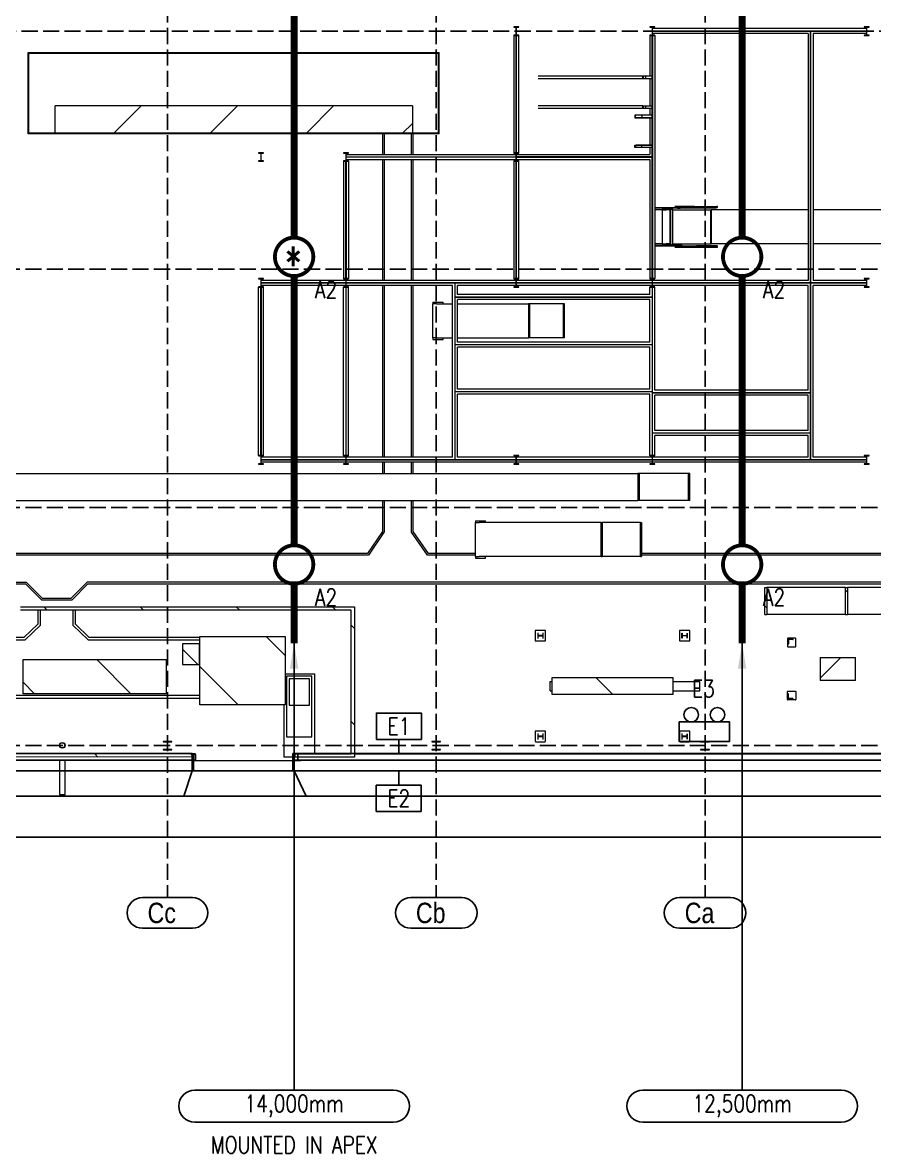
# Model space of a CAD drawing. Header units: millimetres. Extents: x 91119 to 433967, y 16708 to 144224.
# Drawn here: x 310197 to 335228, y 16708 to 49944 of the extents above; entities that cross this region are included whole.
import ezdxf
from ezdxf.enums import TextEntityAlignment as Align

# ---------------------------------------------------------------- set-up
doc = ezdxf.new("R2010")
doc.units = ezdxf.units.MM
doc.header["$LTSCALE"] = 100
for name, pattern in [('121217 IES and EMR$0$XKITLINE00', [0]), ('121217 IES and EMR$0$XKITLINE03', [6.299213, 4.724409, -1.574803]), ('DASHED', [19.05, 12.7, -6.35])]:
    doc.linetypes.add(name, pattern=pattern)
doc.layers.add('121217 IES and EMR$0$G3 Fab Prts-22 Door-Plan', color=7, linetype='Continuous', lineweight=5)
for name, color, linetype in [('121217 IES and EMR$0$grid', 8, 'Continuous'), ('121217 IES and EMR$0$layout', 8, 'Continuous'), ('121217 IES and EMR$0$Xref', 8, 'Continuous'), ('Lighting', 5, 'Continuous')]:
    doc.layers.add(name, color=color, linetype=linetype)
doc.styles.add('121217 IES and EMR$0$CENTURY_GOTHIC', font='GOTHIC.TTF')
doc.styles.add('ROMANS', font='romans.shx', dxfattribs={"width": 0.8, "height": 2.5})
doc.styles.get("Standard").update_dxf_attribs({"font": '', "width": 0.9, "height": 2.5})
doc.styles.get('Standard').set_extended_font_data('@Arial Unicode MS')
doc.dimstyles.new('1-100', dxfattribs={"dimtxt": 250, "dimasz": 250, "dimexe": 10, "dimexo": 10, "dimgap": 10, "dimtad": 0, "dimtih": 1, "dimtoh": 1, "dimzin": 0, "dimdsep": 46, "dimtxsty": 'Standard', "dimcen": 0.09, "dimclrd": 256, "dimclre": 256, "dimclrt": 256, "dimadec": 0, "dimazin": 0, "dimtfac": 1, "dimtofl": 0, "dimtmove": 0, "dimatfit": 3, "dimfxl": 0, "dimtolj": 1, "dimtzin": 0, "dimarcsym": 0})

# ---------------------------------------------------------------- blocks, each defined once
blk = doc.blocks.new('121217 IES and EMR$0$Group-151-1')
at = {"layer": '121217 IES and EMR$0$G3 Fab Prts-22 Door-Plan', "color": 7, "linetype": 'Continuous', "lineweight": 5, "transparency": 33554687}
for p, q in [((-1500, 250.5), (-1500, -250.5)), ((1500, 250.5), (1500, -250.5))]:
    blk.add_line(p, q, dxfattribs=at)
blk = doc.blocks.new('121217 IES and EMR$0$Group-152-1')
at = {"layer": '121217 IES and EMR$0$G3 Fab Prts-22 Door-Plan', "color": 7, "linetype": 'Continuous', "lineweight": 5, "transparency": 33554687, "flags": 128}
for points in [[(-1500, 250.5), (-1458, 250.5), (-1458, -250.5), (-1500, -250.5)], [(1458, 250.5), (1500, 250.5), (1500, -250.5), (1458, -250.5)]]:
    blk.add_lwpolyline(points, close=True, dxfattribs=at)

msp = doc.modelspace()

# ---------------------------------------------------------------- linework, layer by layer
for points in [[(315254, 18568), (321097, 18568)], [(328421, 18568), (334264, 18568)], [(321097, 17628), (315254, 17628)], [(334264, 17628), (328421, 17628)]]:
    msp.add_lwpolyline(points)
for centre, start, end in [((315254, 18098), 90, 270), ((321097, 18098), 270, 90), ((328421, 18098), 90, 270), ((334264, 18098), 270, 90)]:
    msp.add_arc(centre, 470, start, end)
at = {"layer": '121217 IES and EMR$0$grid', "linetype": '121217 IES and EMR$0$XKITLINE03'}
for p, q in [((314452, 138606), (314452, 24226)), ((322352, 138606), (322352, 24226)), ((330252, 138606), (330252, 24226)), ((409538, 49694), (255652, 49694)), ((432324, 42694), (255652, 42694)), ((432324, 35694), (255652, 35694)), ((432324, 28694), (255652, 28694))]:
    msp.add_line(p, q, dxfattribs=at)
at = {"layer": '121217 IES and EMR$0$grid', "linetype": '121217 IES and EMR$0$XKITLINE00'}
for p, q in [((313718, 24226), (315187, 24226)), ((321604, 24226), (323101, 24226)), ((329504, 24226), (331001, 24226)), ((313718, 23326), (315187, 23326)), ((321604, 23326), (323101, 23326)), ((329504, 23326), (331001, 23326))]:
    msp.add_line(p, q, dxfattribs=at)
for centre, start, end in [((313718, 23776), 90, 270), ((315187, 23776), 270, 90), ((321604, 23776), 90, 270), ((323101, 23776), 270, 90), ((329504, 23776), 90, 270), ((331001, 23776), 270, 90)]:
    msp.add_arc(centre, 450, start, end, dxfattribs=at)
at = {"layer": '121217 IES and EMR$0$layout', "transparency": 33554687}
for p, q in [((304041, 28457), (315181, 28457)), ((318181, 28457), (338901, 28457)), ((428020, 27956), (258196, 27956)), ((304041, 27956), (315181, 27956)), ((318181, 27956), (338901, 27956)), ((428770, 27206), (257446, 27206)), ((338742, 27206), (257446, 27206)), ((429970, 26006), (256246, 26006))]:
    msp.add_line(p, q, dxfattribs=at)
at = {"layer": '121217 IES and EMR$0$layout', "linetype": 'Continuous', "lineweight": 5, "transparency": 33554687}
for p, q in [((304041, 28272), (315181, 28272)), ((315181, 28457), (315223, 28457)), ((315223, 28457), (315223, 27956)), ((318181, 28457), (318139, 28457)), ((318139, 28457), (318139, 27956)), ((318181, 28272), (338901, 28272)), ((315181, 27956), (315223, 27956)), ((318181, 27956), (318139, 27956))]:
    msp.add_line(p, q, dxfattribs=at)
at = {"layer": '121217 IES and EMR$0$layout'}
for p, q in [((315181, 28207), (315181, 28457)), ((315181, 28457), (315181, 28457)), ((315181, 28457), (315181, 28457)), ((318181, 28207), (318181, 28457)), ((318181, 28457), (318181, 28457)), ((318181, 28457), (318181, 28457)), ((428020, 27956), (258197, 27956)), ((315180, 27956), (314930, 27206)), ((318181, 27956), (315180, 27956)), ((315181, 28207), (315181, 27956)), ((315181, 27956), (315181, 27956)), ((315181, 27956), (315181, 27956)), ((318181, 28207), (318181, 27956)), ((318528, 27206), (318181, 27956)), ((318181, 27956), (318181, 27956)), ((318181, 27956), (318181, 27956)), ((314930, 27206), (318528, 27206))]:
    msp.add_line(p, q, dxfattribs=at)
at = {"layer": '121217 IES and EMR$0$Xref', "linetype": 'Continuous', "lineweight": 20}
for p, q in [((324776, 49819), (324629, 49819)), ((324629, 49819), (324629, 49811)), ((324629, 49811), (324692, 49811)), ((324692, 49577), (324629, 49577)), ((324629, 49577), (324629, 49568)), ((324629, 49568), (324700, 49568)), ((324636, 49568), (324636, 46119)), ((324699, 49803), (324699, 49584)), ((324700, 49568), (324700, 46119)), ((324705, 49584), (324705, 49803)), ((324705, 46119), (324705, 49568)), ((324705, 49568), (324776, 49568)), ((324713, 49811), (324776, 49811)), ((324776, 49577), (324713, 49577)), ((324769, 49568), (324769, 46119)), ((324776, 49811), (324776, 49819)), ((324776, 49568), (324776, 49577)), ((328629, 49819), (328629, 49811)), ((328776, 49819), (328629, 49819)), ((328629, 49811), (328692, 49811)), ((328629, 49577), (328629, 49568)), ((328692, 49577), (328629, 49577)), ((328629, 49568), (328629, 48369)), ((328629, 49568), (328699, 49568)), ((328699, 49803), (328699, 49584)), ((328699, 48300), (328699, 49568)), ((328705, 49697), (328705, 49803)), ((334999, 49767), (328705, 49767)), ((328705, 49697), (334999, 49697)), ((328705, 49584), (328705, 49691)), ((333349, 49691), (328705, 49691)), ((333279, 49621), (328705, 49621)), ((328705, 49568), (328776, 49568)), ((328705, 49568), (328705, 42419)), ((328713, 49811), (328776, 49811)), ((328776, 49577), (328713, 49577)), ((328776, 49811), (328776, 49819)), ((328776, 49568), (328776, 49577)), ((328776, 49568), (328776, 42419)), ((333279, 49621), (333279, 42367)), ((333349, 49691), (333342, 49683)), ((333349, 42297), (333349, 49691)), ((333363, 49683), (333355, 49691)), ((334999, 49691), (333355, 49691)), ((333355, 49691), (333355, 42297)), ((334999, 49621), (333426, 49621)), ((333426, 49621), (333426, 42367)), ((334929, 49819), (334929, 49811)), ((335076, 49819), (334929, 49819)), ((334929, 49811), (334992, 49811)), ((334929, 49577), (334929, 49568)), ((334992, 49577), (334929, 49577)), ((334929, 49568), (335076, 49568)), ((334999, 49803), (334999, 49697)), ((334999, 49691), (334999, 49584)), ((335005, 49584), (335005, 49803)), ((335013, 49811), (335076, 49811)), ((335076, 49577), (335013, 49577)), ((335076, 49811), (335076, 49819)), ((335076, 49568), (335076, 49577)), ((310364, 49064), (322440, 49064)), ((310364, 46674), (310364, 49064)), ((310384, 46694), (310384, 49044)), ((310384, 49044), (322420, 49044)), ((322420, 46694), (322420, 49044)), ((322440, 46674), (322440, 49064)), ((328420, 48369), (325348, 48369)), ((328420, 48294), (325348, 48294)), ((328420, 48294), (328420, 48369)), ((328420, 48369), (328437, 48369)), ((328699, 48294), (328420, 48294)), ((328511, 48369), (328437, 48369)), ((328437, 48369), (328437, 48312)), ((328457, 48300), (328699, 48300)), ((328511, 48312), (328511, 48369)), ((328699, 48369), (328511, 48369)), ((328629, 48294), (328629, 47494)), ((328699, 47494), (328699, 48294)), ((321652, 47494), (311152, 47494)), ((311152, 46694), (311152, 47494)), ((321652, 47494), (321652, 46694)), ((328420, 47494), (325348, 47494)), ((328420, 47419), (325348, 47419)), ((328209, 47219), (328192, 47219)), ((328192, 47219), (328192, 47144)), ((328394, 47219), (328209, 47219)), ((328209, 47162), (328209, 47219)), ((328394, 47219), (328394, 47162)), ((328699, 47219), (328394, 47219)), ((328420, 47419), (328420, 47494)), ((328420, 47494), (328699, 47494)), ((328437, 47419), (328420, 47419)), ((328437, 47476), (328437, 47419)), ((328511, 47419), (328437, 47419)), ((328699, 47488), (328457, 47488)), ((328511, 47419), (328511, 47476)), ((328699, 47419), (328511, 47419)), ((328629, 47419), (328629, 47219)), ((328699, 47150), (328699, 47488)), ((328192, 47144), (328699, 47144)), ((328699, 47150), (328229, 47150)), ((328629, 47144), (328629, 46344)), ((328699, 46344), (328699, 47144)), ((322440, 46674), (310364, 46674)), ((322420, 46694), (310384, 46694)), ((321652, 46694), (311152, 46694)), ((320772, 46674), (320772, 46067)), ((320822, 46674), (320822, 46067)), ((321622, 46067), (321622, 46674)), ((321672, 46067), (321672, 46674)), ((328192, 46344), (328699, 46344)), ((328192, 46269), (328192, 46344)), ((328209, 46269), (328192, 46269)), ((328209, 46326), (328209, 46269)), ((328394, 46269), (328209, 46269)), ((328699, 46338), (328229, 46338)), ((328394, 46269), (328394, 46326)), ((328699, 46269), (328394, 46269)), ((328629, 46269), (328629, 46067)), ((328699, 45997), (328699, 46338)), ((317129, 46119), (317129, 46111)), ((317276, 46119), (317129, 46119)), ((317129, 46111), (317192, 46111)), ((317129, 45877), (317129, 45868)), ((317192, 45877), (317129, 45877)), ((317129, 45868), (317276, 45868)), ((317199, 46103), (317199, 45884)), ((317205, 45884), (317205, 46103)), ((317213, 46111), (317276, 46111)), ((317276, 45877), (317213, 45877)), ((317276, 46111), (317276, 46119)), ((317276, 45868), (317276, 45877)), ((319776, 46119), (319629, 46119)), ((319629, 46119), (319629, 46111)), ((319629, 46111), (319692, 46111)), ((319692, 45877), (319629, 45877)), ((319629, 45877), (319629, 45868)), ((319629, 45868), (319629, 42419)), ((319629, 45868), (319699, 45868)), ((319699, 46103), (319699, 45884)), ((319699, 42419), (319699, 45868)), ((319705, 45997), (319705, 46103)), ((319705, 46067), (324699, 46067)), ((319705, 45997), (324699, 45997)), ((324699, 45991), (319705, 45991)), ((319705, 45884), (319705, 45991)), ((319705, 45921), (324699, 45921)), ((319705, 45868), (319705, 42419)), ((319705, 45868), (319776, 45868)), ((319713, 46111), (319776, 46111)), ((319776, 45877), (319713, 45877)), ((319776, 46111), (319776, 46119)), ((319776, 45868), (319776, 45877)), ((319776, 45868), (319776, 42419)), ((320772, 45921), (320772, 42367)), ((320822, 45921), (320822, 42367)), ((321622, 42367), (321622, 45921)), ((321672, 42367), (321672, 45921)), ((324700, 46119), (324629, 46119)), ((324629, 46119), (324629, 46111)), ((324629, 46111), (324692, 46111)), ((324629, 45877), (324629, 45868)), ((324692, 45877), (324629, 45877)), ((324629, 45868), (324700, 45868)), ((324636, 45868), (324636, 42419)), ((324699, 46103), (324699, 45997)), ((324699, 45991), (324699, 45884)), ((324700, 45868), (324700, 42419)), ((324776, 46119), (324705, 46119)), ((324705, 45997), (324705, 46103)), ((324705, 46067), (328629, 46067)), ((328699, 45997), (324705, 45997)), ((324705, 45991), (328699, 45991)), ((324705, 45884), (324705, 45991)), ((324705, 45921), (328629, 45921)), ((324705, 45868), (324776, 45868)), ((324705, 42419), (324705, 45868)), ((324713, 46111), (324776, 46111)), ((324776, 45877), (324713, 45877)), ((324769, 45868), (324769, 42419)), ((324776, 46111), (324776, 46119)), ((324776, 45868), (324776, 45877)), ((328629, 45921), (328629, 42419)), ((328692, 46004), (328699, 45997)), ((328699, 45991), (328692, 45983)), ((328699, 42419), (328699, 45991)), ((329363, 44544), (329363, 44540)), ((329906, 44544), (329363, 44544)), ((329363, 44540), (329906, 44540)), ((329906, 44544), (330602, 44544)), ((329996, 44511), (329944, 44538)), ((330618, 44544), (330602, 44544)), ((330602, 44544), (330602, 44515)), ((330618, 44515), (330618, 44544)), ((328776, 44494), (328789, 44494)), ((328858, 44444), (328776, 44444)), ((328789, 44488), (328789, 44504)), ((329443, 44504), (328789, 44504)), ((329443, 44488), (328789, 44488)), ((328996, 44444), (328858, 44444)), ((328996, 44444), (329112, 44444)), ((328996, 44444), (328996, 43444)), ((329002, 44464), (329302, 44464)), ((329002, 44464), (329002, 44444)), ((329008, 44464), (329008, 44488)), ((329227, 44444), (329112, 44444)), ((329227, 43444), (329227, 44444)), ((329227, 44444), (329250, 44444)), ((329250, 43444), (329250, 44444)), ((329302, 43424), (329302, 44464)), ((329302, 44444), (330409, 44444)), ((329401, 44536), (329404, 44510)), ((329443, 44488), (329443, 44504)), ((329443, 44504), (329518, 44504)), ((329443, 44488), (329518, 44488)), ((329552, 44504), (329518, 44504)), ((329518, 44504), (329518, 44488)), ((329565, 44488), (329518, 44488)), ((329552, 44504), (330020, 44504)), ((329565, 44488), (329565, 44504)), ((329930, 44536), (329982, 44510)), ((330575, 44508), (330020, 44508)), ((330020, 44504), (330575, 44504)), ((330409, 44444), (330409, 43444)), ((330409, 44444), (330432, 44444)), ((330432, 44444), (330432, 43444)), ((333279, 44444), (330432, 44444)), ((335659, 44444), (333426, 44444)), ((328858, 43444), (328776, 43444)), ((328776, 43394), (328789, 43394)), ((328789, 43400), (328789, 43384)), ((328789, 43400), (329443, 43400)), ((328789, 43384), (329443, 43384)), ((328996, 43444), (328858, 43444)), ((328996, 43444), (329112, 43444)), ((329002, 43444), (329002, 43424)), ((329002, 43424), (329302, 43424)), ((329008, 43400), (329008, 43424)), ((329227, 43444), (329112, 43444)), ((329227, 43444), (329250, 43444)), ((329302, 43444), (330409, 43444)), ((329906, 43348), (329363, 43348)), ((329363, 43348), (329363, 43344)), ((329363, 43344), (329906, 43344)), ((329404, 43378), (329401, 43351)), ((329518, 43400), (329443, 43400)), ((329443, 43384), (329443, 43400)), ((329518, 43384), (329443, 43384)), ((329518, 43400), (329565, 43400)), ((329518, 43400), (329518, 43384)), ((329518, 43384), (329552, 43384)), ((329552, 43384), (330020, 43384)), ((329565, 43400), (329565, 43384)), ((329906, 43344), (330602, 43344)), ((329982, 43378), (329930, 43351)), ((329944, 43350), (329996, 43376)), ((330575, 43384), (330020, 43384)), ((330020, 43380), (330575, 43380)), ((330409, 43444), (330432, 43444)), ((333279, 43444), (330409, 43444)), ((330602, 43373), (330602, 43344)), ((330602, 43344), (330618, 43344)), ((330618, 43344), (330618, 43373)), ((335659, 43444), (333426, 43444)), ((317129, 42419), (317129, 42411)), ((317276, 42419), (317129, 42419)), ((317129, 42411), (317192, 42411)), ((317199, 42403), (317199, 42184)), ((317205, 42297), (317205, 42403)), ((319699, 42367), (317205, 42367)), ((319699, 42297), (317205, 42297)), ((317205, 42184), (317205, 42291)), ((317205, 42291), (319699, 42291)), ((319699, 42221), (317205, 42221)), ((317213, 42411), (317276, 42411)), ((317276, 42411), (317276, 42419)), ((319629, 42419), (319629, 42411)), ((319699, 42419), (319629, 42419)), ((319629, 42411), (319692, 42411)), ((319699, 42403), (319699, 42297)), ((319699, 42291), (319699, 42184)), ((319776, 42419), (319705, 42419)), ((319705, 42297), (319705, 42403)), ((324699, 42367), (319705, 42367)), ((319705, 42297), (324699, 42297)), ((319705, 42184), (319705, 42291)), ((322899, 42291), (319705, 42291)), ((322829, 42221), (319705, 42221)), ((319713, 42411), (319776, 42411)), ((319776, 42411), (319776, 42419)), ((320772, 42221), (320772, 37167)), ((320822, 42221), (320822, 37167)), ((321622, 37167), (321622, 42221)), ((321672, 37167), (321672, 42221)), ((322829, 37167), (322829, 42221)), ((322892, 42283), (322899, 42291)), ((322899, 42291), (322899, 37097)), ((322905, 42291), (322913, 42283)), ((324699, 42291), (322905, 42291)), ((322905, 41879), (322905, 42291)), ((324699, 42221), (322976, 42221)), ((322976, 41949), (322976, 42221)), ((324629, 42419), (324629, 42411)), ((324700, 42419), (324629, 42419)), ((324629, 42411), (324692, 42411)), ((324699, 42403), (324699, 42297)), ((324699, 42291), (324699, 42184)), ((324776, 42419), (324705, 42419)), ((324705, 42297), (324705, 42403)), ((328699, 42367), (324705, 42367)), ((328699, 42297), (324705, 42297)), ((324705, 42184), (324705, 42291)), ((324705, 42291), (328699, 42291)), ((328699, 42221), (324705, 42221)), ((324713, 42411), (324776, 42411)), ((324776, 42411), (324776, 42419)), ((328629, 42419), (328629, 42411)), ((328699, 42419), (328629, 42419)), ((328629, 42411), (328692, 42411)), ((328699, 42403), (328699, 42297)), ((328699, 42291), (328699, 42184)), ((328776, 42419), (328705, 42419)), ((328705, 42297), (328705, 42403)), ((333279, 42367), (328705, 42367)), ((333349, 42297), (328705, 42297)), ((328705, 42184), (328705, 42291)), ((328705, 42291), (333349, 42291)), ((333279, 42221), (328705, 42221)), ((328713, 42411), (328776, 42411)), ((328776, 42411), (328776, 42419)), ((333279, 39137), (333279, 42221)), ((333349, 42297), (333342, 42304)), ((333349, 42291), (333342, 42283)), ((333349, 42291), (333349, 39067)), ((333363, 42304), (333355, 42297)), ((334999, 42297), (333355, 42297)), ((333363, 42283), (333355, 42291)), ((333355, 42291), (334999, 42291)), ((333355, 37097), (333355, 42291)), ((334999, 42367), (333426, 42367)), ((334999, 42221), (333426, 42221)), ((333426, 37167), (333426, 42221)), ((334929, 42419), (334929, 42411)), ((335076, 42419), (334929, 42419)), ((334929, 42411), (334992, 42411)), ((334999, 42403), (334999, 42297)), ((334999, 42291), (334999, 42184)), ((335005, 42184), (335005, 42403)), ((335013, 42411), (335076, 42411)), ((335076, 42411), (335076, 42419)), ((317129, 42177), (317129, 42168)), ((317192, 42177), (317129, 42177)), ((317129, 37219), (317129, 42168)), ((317129, 42168), (317199, 42168)), ((317199, 37219), (317199, 42168)), ((317205, 42168), (317205, 37219)), ((317205, 42168), (317276, 42168)), ((317276, 42177), (317213, 42177)), ((317276, 42168), (317276, 42177)), ((317276, 37219), (317276, 42168)), ((319629, 42177), (319629, 42168)), ((319692, 42177), (319629, 42177)), ((319629, 37219), (319629, 42168)), ((319629, 42168), (319699, 42168)), ((319699, 42168), (319699, 37219)), ((319705, 42168), (319776, 42168)), ((319705, 37219), (319705, 42168)), ((319776, 42177), (319713, 42177)), ((319776, 42168), (319776, 42177)), ((319776, 37219), (319776, 42168)), ((322913, 41887), (322905, 41879)), ((328699, 41879), (322905, 41879)), ((328629, 41949), (322976, 41949)), ((324629, 42177), (324629, 42168)), ((324692, 42177), (324629, 42177)), ((324629, 42168), (324776, 42168)), ((324776, 42177), (324713, 42177)), ((324776, 42168), (324776, 42177)), ((328692, 42177), (328629, 42177)), ((328629, 42177), (328629, 42168)), ((328629, 41949), (328629, 42168)), ((328629, 42168), (328699, 42168)), ((328699, 41879), (328692, 41887)), ((328699, 42168), (328699, 41879)), ((328705, 42168), (328776, 42168)), ((328705, 39067), (328705, 42168)), ((328776, 42177), (328713, 42177)), ((328776, 42168), (328776, 42177)), ((328776, 39137), (328776, 42168)), ((334929, 42177), (334929, 42168)), ((334992, 42177), (334929, 42177)), ((334929, 42168), (335076, 42168)), ((335076, 42177), (335013, 42177)), ((335076, 42168), (335076, 42177)), ((322355, 41676), (322244, 41676)), ((322244, 41676), (322244, 40676)), ((322252, 41726), (322252, 41676)), ((322252, 41726), (322552, 41726)), ((322355, 41676), (322829, 41676)), ((322552, 41676), (322552, 41726)), ((322905, 41873), (322913, 41866)), ((322905, 40479), (322905, 41873)), ((322905, 41873), (328699, 41873)), ((322976, 40549), (322976, 41803)), ((328629, 41803), (322976, 41803)), ((322976, 41676), (325065, 41676)), ((325091, 41676), (325065, 41676)), ((325065, 41676), (325065, 40676)), ((326095, 41676), (325091, 41676)), ((325091, 41676), (325091, 40676)), ((326122, 41676), (326095, 41676)), ((326095, 40676), (326095, 41676)), ((326122, 40676), (326122, 41676)), ((328629, 40549), (328629, 41803)), ((328692, 41866), (328699, 41873)), ((328699, 41873), (328699, 40479)), ((322355, 40676), (322244, 40676)), ((322252, 40676), (322252, 40626)), ((322252, 40626), (322552, 40626)), ((322355, 40676), (322829, 40676)), ((322552, 40626), (322552, 40676)), ((322976, 40676), (325065, 40676)), ((328629, 40549), (322976, 40549)), ((325091, 40676), (325065, 40676)), ((326095, 40676), (325091, 40676)), ((326122, 40676), (326095, 40676)), ((322905, 40479), (322913, 40487)), ((322905, 40479), (328699, 40479)), ((322913, 40466), (322905, 40473)), ((328699, 40473), (322905, 40473)), ((322905, 39097), (322905, 40473)), ((322976, 39167), (322976, 40403)), ((328629, 40403), (322976, 40403)), ((328629, 39167), (328629, 40403)), ((328692, 40487), (328699, 40479)), ((328699, 40473), (328692, 40466)), ((328699, 40473), (328699, 39097)), ((322905, 39097), (322913, 39104)), ((322905, 39097), (328699, 39097)), ((322913, 39083), (322905, 39091)), ((322905, 37097), (322905, 39091)), ((328699, 39091), (322905, 39091)), ((328629, 39167), (322976, 39167)), ((322976, 37167), (322976, 39021)), ((328629, 39021), (322976, 39021)), ((328629, 37219), (328629, 39021)), ((328692, 39104), (328699, 39097)), ((328699, 39091), (328692, 39083)), ((328699, 39091), (328699, 37219)), ((328705, 39067), (328713, 39074)), ((328705, 39067), (333349, 39067)), ((328713, 39053), (328705, 39061)), ((333349, 39061), (328705, 39061)), ((328705, 37887), (328705, 39061)), ((333279, 39137), (328776, 39137)), ((328776, 37957), (328776, 38991)), ((333279, 38991), (328776, 38991)), ((333279, 37957), (333279, 38991)), ((333342, 39074), (333349, 39067)), ((333349, 39061), (333342, 39053)), ((333349, 39061), (333349, 37887)), ((328705, 37887), (328713, 37894)), ((333279, 37957), (328776, 37957)), ((333342, 37894), (333349, 37887)), ((328705, 37887), (333349, 37887)), ((328713, 37873), (328705, 37881)), ((328705, 37219), (328705, 37881)), ((333349, 37881), (328705, 37881)), ((328776, 37219), (328776, 37811)), ((333279, 37811), (328776, 37811)), ((333279, 37167), (333279, 37811)), ((333349, 37881), (333342, 37873)), ((333349, 37881), (333349, 37097)), ((317129, 37219), (317129, 37211)), ((317199, 37219), (317129, 37219)), ((317129, 37211), (317192, 37211)), ((317129, 36977), (317129, 36968)), ((317192, 36977), (317129, 36977)), ((317129, 36968), (317276, 36968)), ((317199, 37203), (317199, 36984)), ((317276, 37219), (317205, 37219)), ((317205, 37097), (317205, 37203)), ((319699, 37167), (317205, 37167)), ((317205, 37097), (319699, 37097)), ((319699, 37091), (317205, 37091)), ((317205, 36984), (317205, 37091)), ((319699, 37021), (317205, 37021)), ((317213, 37211), (317276, 37211)), ((317276, 36977), (317213, 36977)), ((317276, 37211), (317276, 37219)), ((317276, 36968), (317276, 36977)), ((319629, 37219), (319629, 37211)), ((319699, 37219), (319629, 37219)), ((319629, 37211), (319692, 37211)), ((319629, 36977), (319629, 36968)), ((319692, 36977), (319629, 36977)), ((319629, 36968), (319776, 36968)), ((319699, 37203), (319699, 37097)), ((319699, 37091), (319699, 36984)), ((319776, 37219), (319705, 37219)), ((319705, 37097), (319705, 37203)), ((322829, 37167), (319705, 37167)), ((319705, 37097), (322899, 37097)), ((324699, 37091), (319705, 37091)), ((319705, 36984), (319705, 37091)), ((324699, 37021), (319705, 37021)), ((319713, 37211), (319776, 37211)), ((319776, 36977), (319713, 36977)), ((319776, 37211), (319776, 37219)), ((319776, 36968), (319776, 36977)), ((320772, 37021), (320772, 36694)), ((320822, 37021), (320822, 36694)), ((321622, 36694), (321622, 37021)), ((321672, 36694), (321672, 37021)), ((322899, 37097), (322892, 37104)), ((322913, 37104), (322905, 37097)), ((322905, 37097), (324699, 37097)), ((324699, 37167), (322976, 37167)), ((324776, 37219), (324629, 37219)), ((324629, 37219), (324629, 37211)), ((324629, 37211), (324692, 37211)), ((324629, 36977), (324629, 36968)), ((324692, 36977), (324629, 36977)), ((324629, 36968), (324776, 36968)), ((324699, 37203), (324699, 37097)), ((324699, 37091), (324699, 36984)), ((324705, 37097), (324705, 37203)), ((328699, 37167), (324705, 37167)), ((328699, 37097), (324705, 37097)), ((324705, 37091), (328699, 37091)), ((324705, 36984), (324705, 37091)), ((328699, 37021), (324705, 37021)), ((324713, 37211), (324776, 37211)), ((324776, 36977), (324713, 36977)), ((324776, 37211), (324776, 37219)), ((324776, 36968), (324776, 36977)), ((328629, 37219), (328629, 37211)), ((328699, 37219), (328629, 37219)), ((328629, 37211), (328692, 37211)), ((328629, 36977), (328629, 36968)), ((328692, 36977), (328629, 36977)), ((328629, 36968), (328776, 36968)), ((328699, 37203), (328699, 37097)), ((328699, 37091), (328699, 36984)), ((328776, 37219), (328705, 37219)), ((328705, 37097), (328705, 37203)), ((333279, 37167), (328705, 37167)), ((333349, 37097), (328705, 37097)), ((328705, 37091), (334999, 37091)), ((328705, 36984), (328705, 37091)), ((334999, 37021), (328705, 37021)), ((328713, 37211), (328776, 37211)), ((328776, 36977), (328713, 36977)), ((328776, 37211), (328776, 37219)), ((328776, 36968), (328776, 36977)), ((333342, 37104), (333349, 37097)), ((333355, 37097), (333363, 37104)), ((334999, 37097), (333355, 37097)), ((334999, 37167), (333426, 37167)), ((334929, 37219), (334929, 37211)), ((335076, 37219), (334929, 37219)), ((334929, 37211), (334992, 37211)), ((334929, 36977), (334929, 36968)), ((334992, 36977), (334929, 36977)), ((334929, 36968), (335076, 36968)), ((334999, 37203), (334999, 37097)), ((334999, 37091), (334999, 36984)), ((335005, 36984), (335005, 37203)), ((335013, 37211), (335076, 37211)), ((335076, 36977), (335013, 36977)), ((335076, 37211), (335076, 37219)), ((335076, 36968), (335076, 36977)), ((302635, 36694), (319138, 36694)), ((319138, 36694), (328281, 36694)), ((328320, 36694), (328281, 36694)), ((328525, 36694), (328281, 36694)), ((328281, 36694), (328281, 35894)), ((328320, 36694), (328320, 35894)), ((329765, 36694), (328525, 36694)), ((329803, 36694), (329765, 36694)), ((329765, 35894), (329765, 36694)), ((329803, 35894), (329803, 36694)), ((302635, 35894), (319138, 35894)), ((319138, 35894), (328281, 35894)), ((320772, 35894), (320772, 34990)), ((320822, 35894), (320822, 34975)), ((321622, 34968), (321622, 35894)), ((321672, 34984), (321672, 35894)), ((328525, 35894), (328281, 35894)), ((328320, 35894), (328281, 35894)), ((329765, 35894), (328525, 35894)), ((329803, 35894), (329765, 35894)), ((323494, 35249), (323610, 35249)), ((323494, 35249), (323494, 34249)), ((323502, 35299), (323502, 35249)), ((323502, 35299), (323802, 35299)), ((327202, 35249), (323610, 35249)), ((323802, 35249), (323802, 35299)), ((327202, 35249), (327232, 35249)), ((327202, 34249), (327202, 35249)), ((328354, 35249), (327232, 35249)), ((327232, 35249), (327232, 34249)), ((328354, 35249), (328384, 35249)), ((328354, 34249), (328354, 35249)), ((328384, 35249), (328384, 34249)), ((320772, 34990), (320332, 34344)), ((320822, 34975), (320358, 34294)), ((322096, 34294), (321622, 34968)), ((322122, 34344), (321672, 34984)), ((320358, 34294), (303299, 34294)), ((320332, 34344), (303320, 34344)), ((323494, 34294), (322096, 34294)), ((323494, 34344), (322122, 34344)), ((323494, 34249), (323610, 34249)), ((323502, 34249), (323502, 34199)), ((327202, 34249), (323610, 34249)), ((323802, 34199), (323802, 34249)), ((327202, 34249), (327232, 34249)), ((328354, 34249), (327232, 34249)), ((328354, 34249), (328384, 34249)), ((335790, 34344), (328384, 34344)), ((335811, 34294), (328384, 34294)), ((323502, 34199), (323802, 34199)), ((308899, 33494), (310301, 33494)), ((308920, 33444), (310280, 33444)), ((310280, 33444), (310747, 32977)), ((310301, 33494), (310768, 33027)), ((311627, 33027), (312094, 33494)), ((311648, 32977), (312115, 33444)), ((336899, 33494), (312094, 33494)), ((312115, 33444), (336920, 33444)), ((332010, 32544), (332010, 33344)), ((332010, 33344), (332071, 33344)), ((334378, 33344), (332071, 33344)), ((332071, 33344), (332071, 32544)), ((334378, 32544), (334378, 33344)), ((334378, 33344), (334439, 33344)), ((334439, 33344), (334439, 32544)), ((344673, 33344), (334439, 33344)), ((310747, 32977), (311648, 32977)), ((310768, 33027), (311627, 33027)), ((310133, 32777), (319951, 32777)), ((319851, 32677), (310133, 32677)), ((310646, 32677), (310646, 32266)), ((310721, 32234), (310721, 32677)), ((311671, 32677), (311671, 32233)), ((311746, 32265), (311746, 32677)), ((319851, 28453), (319851, 32677)), ((319951, 32777), (319951, 28353)), ((310646, 32266), (310237, 31873)), ((312153, 31873), (311746, 32265)), ((332010, 32544), (332071, 32544)), ((334378, 32544), (332071, 32544)), ((334378, 32544), (334439, 32544)), ((344673, 32544), (334439, 32544)), ((310268, 31798), (310721, 32234)), ((311671, 32233), (312122, 31798)), ((325257, 32059), (325257, 31789)), ((325547, 32079), (325277, 32079)), ((325334, 32000), (325334, 31847)), ((325343, 32000), (325334, 32000)), ((325343, 31935), (325343, 32000)), ((325343, 31847), (325343, 31913)), ((325474, 31927), (325351, 31927)), ((325351, 31920), (325474, 31920)), ((325482, 32000), (325482, 31935)), ((325491, 32000), (325482, 32000)), ((325482, 31913), (325482, 31847)), ((325491, 31847), (325491, 32000)), ((325567, 31789), (325567, 32059)), ((329497, 32059), (329497, 31789)), ((329787, 32079), (329517, 32079)), ((329574, 32000), (329583, 32000)), ((329574, 31847), (329574, 32000)), ((329583, 32000), (329583, 31935)), ((329583, 31913), (329583, 31847)), ((329591, 31927), (329714, 31927)), ((329714, 31920), (329591, 31920)), ((329722, 32000), (329731, 32000)), ((329722, 31935), (329722, 32000)), ((329722, 31847), (329722, 31913)), ((329731, 32000), (329731, 31847)), ((329807, 31789), (329807, 32059)), ((309045, 31798), (310268, 31798)), ((310237, 31873), (309076, 31873)), ((312122, 31798), (315403, 31798)), ((315403, 31873), (312153, 31873)), ((314898, 31689), (314898, 31079)), ((315397, 31689), (314898, 31689)), ((315397, 31079), (315397, 31689)), ((315403, 31900), (317910, 31900)), ((315403, 29890), (315403, 31900)), ((317910, 31900), (317910, 29890)), ((325277, 31769), (325547, 31769)), ((325334, 31847), (325343, 31847)), ((325482, 31847), (325491, 31847)), ((329517, 31769), (329787, 31769)), ((329583, 31847), (329574, 31847)), ((329731, 31847), (329722, 31847)), ((332671, 31839), (332671, 31609)), ((332911, 31849), (332681, 31849)), ((332681, 31599), (332911, 31599)), ((332696, 31824), (332846, 31824)), ((332696, 31674), (332696, 31824)), ((332698, 31674), (332696, 31674)), ((332708, 31800), (332708, 31684)), ((332836, 31812), (332720, 31812)), ((332846, 31824), (332846, 31822)), ((332921, 31609), (332921, 31839)), ((333633, 31284), (334672, 31284)), ((333633, 31284), (333633, 30604)), ((334672, 30604), (334672, 31284)), ((310215, 31220), (314415, 31220)), ((310215, 30220), (310215, 31220)), ((314415, 31220), (314415, 30220)), ((314898, 31079), (315397, 31079)), ((317910, 30807), (318770, 30807)), ((318695, 30732), (317956, 30732)), ((317956, 30732), (317956, 28954)), ((318625, 30657), (318032, 30657)), ((318032, 30657), (318032, 29886)), ((318625, 29886), (318625, 30657)), ((318695, 28954), (318695, 30732)), ((318770, 30807), (318770, 28454)), ((325696, 30580), (325747, 30580)), ((325696, 30307), (325696, 30580)), ((329318, 30684), (325747, 30684)), ((325747, 30684), (325747, 30203)), ((329318, 30203), (329318, 30684)), ((329318, 30580), (330096, 30580)), ((330096, 30307), (330096, 30580)), ((334672, 30604), (333633, 30604)), ((325696, 30307), (325747, 30307)), ((329318, 30307), (330096, 30307)), ((332671, 30049), (332671, 30279)), ((332681, 30289), (332911, 30289)), ((332921, 30279), (332921, 30049)), ((315403, 30167), (303940, 30167)), ((303940, 30092), (315403, 30092)), ((314415, 30220), (310215, 30220)), ((325747, 30203), (329318, 30203)), ((332911, 30039), (332681, 30039)), ((332696, 30214), (332696, 30064)), ((332698, 30214), (332696, 30214)), ((332696, 30064), (332846, 30064)), ((332708, 30088), (332708, 30204)), ((332836, 30076), (332720, 30076)), ((332846, 30064), (332846, 30066)), ((317910, 29890), (315403, 29890)), ((317881, 28354), (317881, 29890)), ((318032, 29886), (318625, 29886)), ((317956, 28954), (318695, 28954)), ((325257, 29099), (325257, 28829)), ((325547, 29119), (325277, 29119)), ((325334, 29040), (325334, 28887)), ((325343, 29040), (325334, 29040)), ((325343, 28975), (325343, 29040)), ((325343, 28887), (325343, 28953)), ((325474, 28967), (325351, 28967)), ((325351, 28960), (325474, 28960)), ((325482, 29040), (325482, 28975)), ((325491, 29040), (325482, 29040)), ((325482, 28953), (325482, 28887)), ((325491, 28887), (325491, 29040)), ((325567, 28829), (325567, 29099)), ((329497, 29099), (329497, 28829)), ((329787, 29119), (329517, 29119)), ((329574, 29040), (329574, 28887)), ((329583, 29040), (329574, 29040)), ((329583, 28975), (329583, 29040)), ((329583, 28887), (329583, 28953)), ((329714, 28967), (329591, 28967)), ((329591, 28960), (329714, 28960)), ((329722, 29040), (329722, 28975)), ((329731, 29040), (329722, 29040)), ((329722, 28953), (329722, 28887)), ((329731, 28887), (329731, 29040)), ((329807, 28829), (329807, 29099)), ((325277, 28809), (325547, 28809)), ((325334, 28887), (325343, 28887)), ((325482, 28887), (325491, 28887)), ((329517, 28809), (329787, 28809)), ((329574, 28887), (329583, 28887)), ((329722, 28887), (329731, 28887)), ((304192, 28463), (315195, 28456)), ((315195, 28356), (304192, 28363)), ((315192, 28254), (304232, 28254)), ((315195, 28356), (315195, 28456)), ((315282, 28254), (318282, 28254)), ((318197, 28354), (317881, 28354)), ((318197, 28454), (319851, 28453)), ((318197, 28454), (318197, 28354)), ((319951, 28353), (318197, 28354)), ((338912, 28254), (318372, 28254)), ((318619, 28454), (319851, 28454)), ((319951, 28454), (338912, 28454)), ((311279, 27254), (311447, 27254))]:
    msp.add_line(p, q, dxfattribs=at)
at = {"layer": '121217 IES and EMR$0$Xref', "linetype": 'Continuous', "lineweight": 0}
for p, q in [((328705, 49792), (328699, 49786)), ((328732, 49819), (328724, 49811)), ((330024, 49697), (330018, 49691)), ((331438, 49697), (331432, 49691)), ((332852, 49697), (332846, 49691)), ((334267, 49697), (334261, 49691)), ((311504, 49064), (311524, 49044)), ((314332, 49064), (314352, 49044)), ((317161, 49064), (317181, 49044)), ((319989, 49064), (320009, 49044)), ((324705, 48621), (324700, 48615)), ((333355, 48786), (333349, 48780)), ((328627, 48300), (328621, 48294)), ((328705, 48378), (328699, 48372)), ((310364, 47375), (310384, 47355)), ((313679, 47494), (312879, 46694)), ((316507, 47494), (315707, 46694)), ((319336, 47494), (318536, 46694)), ((324705, 47206), (324700, 47201)), ((333355, 47371), (333349, 47365)), ((321652, 46982), (321364, 46694)), ((328705, 46964), (328699, 46958)), ((311046, 46694), (311066, 46674)), ((313874, 46694), (313894, 46674)), ((316702, 46694), (316722, 46674)), ((319531, 46694), (319551, 46674)), ((322359, 46694), (322379, 46674)), ((320667, 45997), (320661, 45991)), ((322081, 45997), (322075, 45991)), ((323496, 45997), (323490, 45991)), ((324910, 45997), (324904, 45991)), ((326324, 45997), (326318, 45991)), ((327738, 45997), (327732, 45991)), ((333355, 45957), (333349, 45951)), ((324705, 45792), (324700, 45787)), ((328705, 45550), (328699, 45544)), ((319705, 45035), (319699, 45029)), ((333355, 44543), (333349, 44537)), ((324705, 44378), (324700, 44372)), ((330428, 44444), (330409, 44425)), ((330492, 44508), (330488, 44504)), ((328705, 44136), (328699, 44130)), ((319705, 43621), (319699, 43615)), ((324705, 42964), (324700, 42958)), ((333355, 43129), (333349, 43123)), ((328705, 42721), (328699, 42715)), ((318381, 42297), (318375, 42291)), ((319796, 42297), (319790, 42291)), ((321210, 42297), (321204, 42291)), ((322624, 42297), (322618, 42291)), ((324038, 42297), (324032, 42291)), ((325452, 42297), (325446, 42291)), ((326867, 42297), (326861, 42291)), ((328281, 42297), (328275, 42291)), ((329695, 42297), (329689, 42291)), ((331109, 42297), (331103, 42291)), ((332524, 42297), (332518, 42291)), ((333938, 42297), (333932, 42291)), ((319675, 42177), (319667, 42168)), ((319705, 42207), (319699, 42201)), ((323621, 41879), (323615, 41873)), ((325035, 41879), (325029, 41873)), ((326449, 41879), (326443, 41873)), ((327863, 41879), (327857, 41873)), ((326122, 41552), (326095, 41525)), ((333355, 41714), (333349, 41708)), ((328705, 41307), (328699, 41301)), ((317205, 41121), (317199, 41115)), ((322905, 41164), (322899, 41158)), ((319705, 40792), (319699, 40786)), ((323635, 40479), (323629, 40473)), ((325049, 40479), (325043, 40473)), ((326463, 40479), (326457, 40473)), ((327878, 40479), (327872, 40473)), ((333355, 40300), (333349, 40294)), ((328705, 39893), (328699, 39887)), ((317205, 39707), (317199, 39701)), ((322905, 39750), (322899, 39744)), ((319705, 39378), (319699, 39372)), ((323667, 39097), (323661, 39091)), ((325081, 39097), (325075, 39091)), ((326495, 39097), (326489, 39091)), ((327909, 39097), (327903, 39091)), ((329294, 39067), (329288, 39061)), ((330708, 39067), (330702, 39061)), ((332122, 39067), (332116, 39061)), ((333355, 38886), (333349, 38880)), ((317205, 38292), (317199, 38286)), ((322905, 38336), (322899, 38330)), ((328705, 38479), (328699, 38473)), ((319705, 37964), (319699, 37958)), ((329528, 37887), (329522, 37881)), ((330942, 37887), (330936, 37881)), ((332356, 37887), (332350, 37881)), ((333355, 37472), (333349, 37466)), ((317424, 37097), (317418, 37091)), ((318838, 37097), (318832, 37091)), ((320252, 37097), (320246, 37091)), ((321667, 37097), (321661, 37091)), ((323081, 37097), (323075, 37091)), ((324495, 37097), (324489, 37091)), ((325909, 37097), (325903, 37091)), ((327324, 37097), (327318, 37091)), ((328705, 37064), (328699, 37058)), ((328738, 37097), (328732, 37091)), ((330152, 37097), (330146, 37091)), ((331566, 37097), (331560, 37091)), ((332980, 37097), (332974, 37091)), ((334395, 37097), (334389, 37091)), ((328281, 36530), (328320, 36490)), ((329765, 36460), (329803, 36421)), ((334378, 33261), (334439, 33200)), ((310820, 32777), (310920, 32677)), ((313649, 32777), (313749, 32677)), ((316477, 32777), (316577, 32677)), ((319305, 32777), (319405, 32677)), ((332010, 32801), (332071, 32739)), ((319851, 32232), (319951, 32132)), ((317354, 31900), (317910, 31344)), ((314898, 31528), (315347, 31079)), ((334238, 31284), (333633, 30679)), ((312377, 31220), (313377, 30220)), ((315403, 31022), (316536, 29890)), ((327055, 30684), (327536, 30203)), ((310215, 30554), (310548, 30220)), ((319851, 29403), (319951, 29303)), ((312311, 28458), (312411, 28358)), ((314565, 28581), (314553, 28569)), ((315141, 28456), (315195, 28403))]:
    msp.add_line(p, q, dxfattribs=at)
at = {"layer": '121217 IES and EMR$0$Xref', "linetype": 'Continuous', "lineweight": 15}
for p, q in [((314323, 28819), (314323, 28807)), ((314581, 28819), (314323, 28819)), ((314323, 28807), (314434, 28807)), ((314446, 28794), (314446, 28594)), ((314458, 28594), (314458, 28794)), ((314471, 28807), (314581, 28807)), ((314581, 28807), (314581, 28819)), ((322223, 28819), (322223, 28807)), ((322481, 28819), (322223, 28819)), ((322223, 28807), (322334, 28807)), ((322346, 28794), (322346, 28594)), ((322358, 28594), (322358, 28794)), ((322371, 28807), (322481, 28807)), ((322481, 28807), (322481, 28819)), ((330123, 28819), (330123, 28807)), ((330381, 28819), (330123, 28819)), ((330123, 28807), (330234, 28807)), ((330246, 28794), (330246, 28594)), ((330258, 28594), (330258, 28794)), ((330271, 28807), (330381, 28807)), ((330381, 28807), (330381, 28819)), ((314323, 28581), (314323, 28569)), ((314434, 28581), (314323, 28581)), ((314323, 28569), (314581, 28569)), ((314581, 28581), (314471, 28581)), ((314581, 28569), (314581, 28581)), ((315192, 28454), (315192, 28440)), ((315282, 28454), (315192, 28454)), ((315192, 28440), (315263, 28440)), ((315192, 28268), (315192, 28254)), ((315263, 28268), (315192, 28268)), ((315192, 28254), (315282, 28254)), ((315275, 28428), (315275, 28280)), ((315282, 28254), (315282, 28454)), ((318282, 28454), (318372, 28454)), ((318282, 28254), (318282, 28454)), ((318282, 28254), (318372, 28254)), ((318289, 28428), (318289, 28280)), ((318372, 28440), (318301, 28440)), ((318301, 28268), (318372, 28268)), ((318372, 28454), (318372, 28440)), ((318372, 28268), (318372, 28254)), ((322223, 28581), (322223, 28569)), ((322334, 28581), (322223, 28581)), ((322223, 28569), (322481, 28569)), ((322481, 28581), (322371, 28581)), ((322481, 28569), (322481, 28581)), ((330123, 28581), (330123, 28569)), ((330234, 28581), (330123, 28581)), ((330123, 28569), (330381, 28569)), ((330381, 28581), (330271, 28581)), ((330381, 28569), (330381, 28581))]:
    msp.add_line(p, q, dxfattribs=at)
at = {"layer": '121217 IES and EMR$0$Xref', "linetype": 'Continuous', "lineweight": 20}
for radius in [84, 75]:
    msp.add_circle((311363, 28702), radius, dxfattribs=at)
for centre, radius, start, end in [((324692, 49803), 7.6, 0, 90), ((324692, 49584), 7.6, 270, 0), ((324713, 49803), 7.6, 90, 180), ((324713, 49584), 7.6, 180, 270), ((328692, 49803), 7.6, 0, 90), ((328692, 49584), 7.6, 270, 0), ((328713, 49803), 7.6, 90, 180), ((328713, 49584), 7.6, 180, 270), ((334992, 49803), 7.6, 0, 90), ((334992, 49584), 7.6, 270, 0), ((335013, 49803), 7.6, 90, 180), ((335013, 49584), 7.6, 180, 270), ((317192, 46103), 7.6, 0, 90), ((317192, 45884), 7.6, 270, 0), ((317213, 46103), 7.6, 90, 180), ((317213, 45884), 7.6, 180, 270), ((319692, 46103), 7.6, 0, 90), ((319692, 45884), 7.6, 270, 0), ((319713, 46103), 7.6, 90, 180), ((319713, 45884), 7.6, 180, 270), ((324692, 46103), 7.6, 0, 90), ((324692, 45884), 7.6, 270, 0), ((324713, 46103), 7.6, 90, 180), ((324713, 45884), 7.6, 180, 270), ((317192, 42403), 7.6, 0, 90), ((317213, 42403), 7.6, 90, 180), ((319692, 42403), 7.6, 0, 90), ((319713, 42403), 7.6, 90, 180), ((324692, 42403), 7.6, 0, 90), ((324713, 42403), 7.6, 90, 180), ((328692, 42403), 7.6, 0, 90), ((328713, 42403), 7.6, 90, 180), ((334992, 42403), 7.6, 0, 90), ((335013, 42403), 7.6, 90, 180), ((317192, 42184), 7.6, 270, 0), ((317213, 42184), 7.6, 180, 270), ((319692, 42184), 7.6, 270, 0), ((319713, 42184), 7.6, 180, 270), ((324692, 42184), 7.6, 270, 0), ((324713, 42184), 7.6, 180, 270), ((328692, 42184), 7.6, 270, 0), ((328713, 42184), 7.6, 180, 270), ((334992, 42184), 7.6, 270, 0), ((335013, 42184), 7.6, 180, 270), ((317192, 37203), 7.6, 0, 90), ((317192, 36984), 7.6, 270, 0), ((317213, 37203), 7.6, 90, 180), ((317213, 36984), 7.6, 180, 270), ((319692, 37203), 7.6, 0, 90), ((319692, 36984), 7.6, 270, 0), ((319713, 37203), 7.6, 90, 180), ((319713, 36984), 7.6, 180, 270), ((324692, 37203), 7.6, 0, 90), ((324692, 36984), 7.6, 270, 0), ((324713, 37203), 7.6, 90, 180), ((324713, 36984), 7.6, 180, 270), ((328692, 37203), 7.6, 0, 90), ((328692, 36984), 7.6, 270, 0), ((328713, 37203), 7.6, 90, 180), ((328713, 36984), 7.6, 180, 270), ((334992, 37203), 7.6, 0, 90), ((334992, 36984), 7.6, 270, 0), ((335013, 37203), 7.6, 90, 180), ((335013, 36984), 7.6, 180, 270), ((325277, 32059), 20, 90, 180), ((325351, 31935), 7.6, 180, 270), ((325351, 31913), 7.6, 90, 180), ((325474, 31935), 7.6, 270, 0), ((325474, 31913), 7.6, 0, 90), ((325547, 32059), 20, 0, 90), ((329517, 32059), 20, 90, 180), ((329591, 31935), 7.6, 180, 270), ((329591, 31913), 7.6, 90, 180), ((329714, 31935), 7.6, 270, 0), ((329714, 31913), 7.6, 0, 90), ((329787, 32059), 20, 0, 90), ((325277, 31789), 20, 180, 270), ((325547, 31789), 20, 270, 0), ((329517, 31789), 20, 180, 270), ((329787, 31789), 20, 270, 0), ((332681, 31839), 10, 90, 180), ((332681, 31609), 10, 180, 270), ((332698, 31684), 10, 270, 0), ((332720, 31800), 12, 90, 180), ((332836, 31822), 10, 270, 0), ((332911, 31839), 10, 0, 90), ((332911, 31609), 10, 270, 0), ((332681, 30279), 10, 90, 180), ((332911, 30279), 10, 0, 90), ((332681, 30049), 10, 180, 270), ((332698, 30204), 10, 0, 90), ((332720, 30088), 12, 180, 270), ((332836, 30066), 10, 0, 90), ((332911, 30049), 10, 270, 0), ((325277, 29099), 20, 90, 180), ((325351, 28975), 7.6, 180, 270), ((325351, 28953), 7.6, 90, 180), ((325474, 28975), 7.6, 270, 0), ((325474, 28953), 7.6, 0, 90), ((325547, 29099), 20, 0, 90), ((329517, 29099), 20, 90, 180), ((329591, 28975), 7.6, 180, 270), ((329591, 28953), 7.6, 90, 180), ((329714, 28975), 7.6, 270, 0), ((329714, 28953), 7.6, 0, 90), ((329787, 29099), 20, 0, 90), ((325277, 28829), 20, 180, 270), ((325547, 28829), 20, 270, 0), ((329517, 28829), 20, 180, 270), ((329787, 28829), 20, 270, 0)]:
    msp.add_arc(centre, radius, start, end, dxfattribs=at)
at = {"layer": '121217 IES and EMR$0$Xref', "linetype": 'Continuous', "lineweight": 15}
for centre, radius, start, end in [((314434, 28794), 12.7, 0, 90), ((314434, 28594), 12.7, 270, 0), ((314471, 28794), 12.7, 90, 180), ((314471, 28594), 12.7, 180, 270), ((322334, 28794), 12.7, 0, 90), ((322334, 28594), 12.7, 270, 0), ((322371, 28794), 12.7, 90, 180), ((322371, 28594), 12.7, 180, 270), ((330234, 28794), 12.7, 0, 90), ((330234, 28594), 12.7, 270, 0), ((330271, 28794), 12.7, 90, 180), ((330271, 28594), 12.7, 180, 270), ((315263, 28428), 12, 0, 90), ((315263, 28280), 12, 270, 0), ((318301, 28428), 12, 90, 180), ((318301, 28280), 12, 180, 270)]:
    msp.add_arc(centre, radius, start, end, dxfattribs=at)
at = {"layer": '121217 IES and EMR$0$Xref', "linetype": 'Continuous', "lineweight": 20}
for centre, major_axis, ratio, start_param, end_param in [((328229, 47162), (-19.5, 0), 0.615661, 0, 1.570796), ((328398, 47162), (0, 12), 0.344328, 1.570796, 3.141593), ((328229, 46326), (-19.5, 0), 0.615661, 4.712389, 6.283185), ((328398, 46326), (0, -12), 0.344328, 3.141593, 4.712389), ((329399, 44533), (0, 7), 0.258819, 5.188448, 6.283185), ((329906, 44533), (42.5, 0), 0.258819, 0.476059, 1.570796), ((329906, 44533), (27, 0), 0.258819, 0.476059, 1.570796), ((329407, 44515), (0, 11), 0.258819, 2.046856, 3.141593), ((330020, 44515), (42.5, 0), 0.258819, 3.617652, 4.712389), ((330020, 44515), (27, 0), 0.258819, 3.617652, 4.712389), ((330575, 44515), (42.5, 0), 0.258819, 4.712389, 6.283185), ((330575, 44515), (27, 0), 0.258819, 4.712389, 6.283185), ((329399, 43355), (0, 7), 0.258819, 3.141593, 4.23633), ((329407, 43373), (0, 11), 0.258819, 0, 1.094737), ((329906, 43355), (27, 0), 0.258819, 4.712389, 5.807126), ((329906, 43355), (42.5, 0), 0.258819, 4.712389, 5.807126), ((330020, 43373), (42.5, 0), 0.258819, 1.570796, 2.665533), ((330020, 43373), (27, 0), 0.258819, 1.570796, 2.665533), ((330575, 43373), (42.5, 0), 0.258819, 0, 1.570796), ((330575, 43373), (27, 0), 0.258819, 0, 1.570796)]:
    msp.add_ellipse(centre, major_axis=major_axis, ratio=ratio, start_param=start_param, end_param=end_param, dxfattribs=at)
for points, knots in [([(328437, 48312), (328437, 48311), (328437, 48311), (328438, 48310), (328438, 48310), (328438, 48309), (328438, 48309), (328438, 48308), (328439, 48308), (328439, 48307), (328439, 48307), (328439, 48306), (328440, 48306), (328440, 48305), (328441, 48305), (328442, 48304), (328443, 48303), (328444, 48303), (328444, 48303), (328446, 48302), (328447, 48301), (328449, 48301), (328450, 48301), (328452, 48300), (328453, 48300), (328455, 48300), (328456, 48300), (328457, 48300)], [0, 0, 0, 0, 0.0625, 0.0625, 0.09375, 0.09375, 0.125, 0.125, 0.1875, 0.1875, 0.21875, 0.21875, 0.25, 0.25, 0.375, 0.375, 0.4375, 0.4375, 0.5, 0.5, 0.625, 0.625, 0.75, 0.75, 0.875, 0.875, 1, 1, 1, 1]), ([(328507, 48300), (328507, 48300), (328507, 48300), (328508, 48300), (328508, 48300), (328508, 48300), (328508, 48300), (328508, 48301), (328509, 48301), (328509, 48302), (328509, 48302), (328509, 48303), (328509, 48303), (328510, 48304), (328510, 48304), (328510, 48306), (328510, 48306), (328511, 48308), (328511, 48308), (328511, 48310), (328511, 48310), (328511, 48311), (328511, 48311), (328511, 48312)], [0, 0, 0, 0, 0.125, 0.125, 0.1875, 0.1875, 0.25, 0.25, 0.375, 0.375, 0.4375, 0.4375, 0.5, 0.5, 0.625, 0.625, 0.75, 0.75, 0.875, 0.875, 0.9375, 0.9375, 1, 1, 1, 1]), ([(328457, 47488), (328456, 47488), (328455, 47488), (328453, 47487), (328452, 47487), (328450, 47487), (328449, 47487), (328447, 47486), (328447, 47486), (328446, 47486), (328445, 47485), (328444, 47485), (328443, 47484), (328441, 47483), (328440, 47482), (328440, 47481), (328439, 47481), (328439, 47481), (328439, 47480), (328439, 47480), (328438, 47479), (328438, 47478), (328438, 47478), (328437, 47477), (328437, 47476), (328437, 47476)], [0, 0, 0, 0, 0.125, 0.125, 0.25, 0.25, 0.375, 0.375, 0.4375, 0.4375, 0.5, 0.5, 0.625, 0.625, 0.75, 0.75, 0.78125, 0.78125, 0.8125, 0.8125, 0.875, 0.875, 0.9375, 0.9375, 1, 1, 1, 1]), ([(328511, 47476), (328511, 47476), (328511, 47477), (328511, 47478), (328511, 47479), (328511, 47480), (328510, 47480), (328510, 47481), (328510, 47482), (328510, 47483), (328510, 47483), (328510, 47484), (328510, 47484), (328509, 47485), (328509, 47485), (328509, 47485), (328509, 47486), (328509, 47486), (328508, 47487), (328508, 47487), (328508, 47487), (328508, 47487), (328508, 47487), (328507, 47488), (328507, 47488), (328507, 47488)], [0, 0, 0, 0, 0.125, 0.125, 0.1875, 0.1875, 0.25, 0.25, 0.375, 0.375, 0.4375, 0.4375, 0.5, 0.5, 0.5625, 0.5625, 0.625, 0.625, 0.75, 0.75, 0.8125, 0.8125, 0.875, 0.875, 1, 1, 1, 1]), ([(311279, 28254), (311279, 28170), (311279, 27835), (311279, 27529), (311279, 27254)], [0.704039, 0.704039, 0.704039, 0.704039, 0.7781512, 1, 1, 1, 1])]:
    msp.add_open_spline(points, degree=3, knots=knots, dxfattribs=at)
msp.add_open_spline([(311447, 27254), (311447, 27619), (311447, 27928), (311447, 28254)], degree=3, dxfattribs=at)
at = {"layer": 'Lighting'}
for p, q in [((321256, 28877), (321256, 28454)), ((321044, 28454), (321467, 28454)), ((321038, 27956), (321462, 27956)), ((321250, 27533), (321250, 27956))]:
    msp.add_line(p, q, dxfattribs=at)
at = {"layer": 'Lighting', "color": 1, "linetype": 'DASHED', "const_width": 200}
for points in [[(318176, 43625), (318176, 51540)], [(331342, 43625), (331342, 51540)], [(318176, 34580), (318176, 42496)], [(331342, 34580), (331342, 42496)], [(318176, 33451), (318176, 31704)], [(331342, 33451), (331342, 31704)]]:
    msp.add_lwpolyline(points, dxfattribs=at)
at = {"layer": 'Lighting', "const_width": 112}
for points in [[(317611, 43060, 1), (318740, 43060, 1)], [(330778, 43060, 1), (331907, 43060, 1)], [(317611, 34016, 1), (318740, 34016, 1)], [(330778, 34016, 1), (331907, 34016, 1)]]:
    msp.add_lwpolyline(points, format="xyb", close=True, dxfattribs=at)
at = {"layer": 'Lighting'}
for points in [[(320596, 28877), (321915, 28877), (321915, 29651), (320596, 29651)], [(329490, 29388), (329490, 28819), (330973, 28819), (330973, 29388)], [(320591, 27533), (321909, 27533), (321909, 26759), (320591, 26759)]]:
    msp.add_lwpolyline(points, close=True, dxfattribs=at)
for centre in [(329846, 29601), (330617, 29601)]:
    msp.add_circle(centre, 213, dxfattribs=at)

# ---------------------------------------------------------------- block references
at = {"layer": '121217 IES and EMR$0$layout', "transparency": 33554687, "rotation": 4.439622960507399e-05}
for name in ['121217 IES and EMR$0$Group-151-1', '121217 IES and EMR$0$Group-152-1']:
    msp.add_blockref(name, (316681, 28207), dxfattribs=at)

# ---------------------------------------------------------------- texts
at = {"layer": '121217 IES and EMR$0$grid', "style": '121217 IES and EMR$0$CENTURY_GOTHIC', "width": 0.85}
for s, p in [('Cc', (313868, 23476)), ('Cb', (321754, 23476)), ('Ca', (329654, 23476))]:
    msp.add_text(s, height=600, dxfattribs=at).set_placement(p)
at = {"layer": 'Lighting', "color": 0, "style": 'ROMANS', "width": 0.8}
for s, height, p in [('*', 1000, (317875, 42360)), ('E3', 500, (329869, 30116))]:
    msp.add_text(s, height=height, dxfattribs=at).set_placement(p)
for s, rotation, p in [('E1', 359.9675, (321256, 29264)), ('E2', 0.0325, (321250, 27146))]:
    msp.add_text(s, height=500, rotation=rotation, dxfattribs=at).set_placement(p, align=Align.MIDDLE_CENTER)
at = {"layer": 'Lighting', "color": 0, "char_height": 500, "width": 7884.62, "style": 'ROMANS'}
for s, insert, attachment_point in [('A2', (318788, 42349), 1), ('A2', (331955, 42349), 1), ('A2', (318788, 33305), 1), ('A2', (331955, 33305), 1), ('14,000mm', (318176, 18098), 5), ('12,500mm', (331342, 18098), 5), ('MOUNTED IN APEX', (318176, 16958), 5)]:
    msp.add_mtext(s, dxfattribs=dict(at, insert=insert, attachment_point=attachment_point))

# ---------------------------------------------------------------- leaders
for points in [[(318176, 31704), (318176, 18568)], [(318176, 31704), (318176, 18568)], [(331342, 31704), (331342, 18568)]]:
    msp.add_leader(points, dimstyle='1-100', override={"dimasz": 750, "dimgap": 10, "dimtad": 0})

doc.saveas('drawing.dxf')
